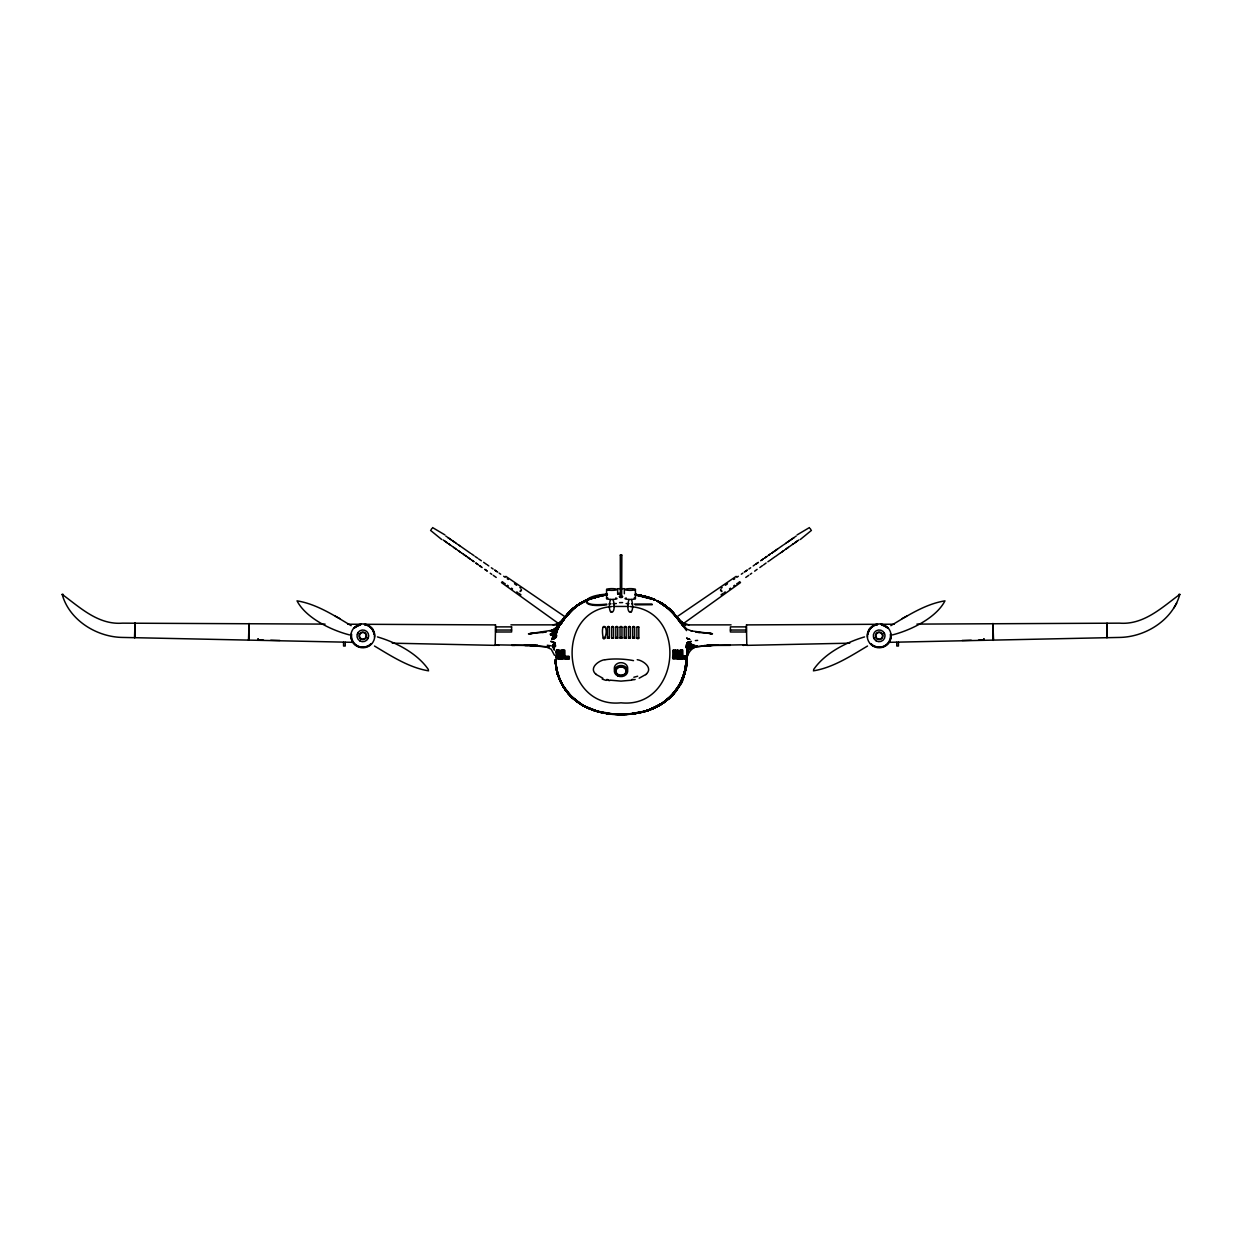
<?xml version="1.0" encoding="UTF-8"?>
<svg xmlns="http://www.w3.org/2000/svg" width="1242" height="1242" viewBox="0 0 1242 1242"><rect width="100%" height="100%" fill="white"/><g stroke="black" fill="none" stroke-linecap="round" stroke-linejoin="round"><path stroke-width="1.5" d="M606.577 589.484L606.577 598.582M615.83 638L615.83 627.07L616.793 626.372L617.755 627.07L617.755 638.109L616.793 637.301L615.83 638.109L617.755 638.046M635.423 598.582L635.423 589.484A5.201 0.869 0 0 0 627.629 588.739A5.201 0.869 0 0 0 627.629 590.245A5.201 0.869 0 0 0 635.423 589.484M557.223 651.569L557.208 658.974L557.441 651.569M559.211 658.974L559.226 650.125L560.064 658.974M560.235 658.974L560.251 650.125L561.058 657.468M561.244 658.974L561.508 650.063L561.493 658.974L558.776 658.974C557.425 661.66 558.263 636.773 559.055 658.974M566.616 656.614L566.678 658.803M603.177 638.124C599.669 618.5 610.319 626.993 604.342 638.776C602.386 639.568 603.612 635.904 605.102 638.077M607.385 638L607.416 627.07L608.378 626.387L609.341 627.07L609.31 638.109L608.409 637.317L607.385 638.109L609.31 638.062M611.607 638L611.623 627.07L612.648 626.372L613.548 627.07L613.532 638.109L611.607 638.109L613.532 638.046M566.678 657.235L566.74 658.415M556.307 652.267L556.416 651.445M606.764 604.838C578.865 608.533 579.781 595.663 607.028 594.111M606.733 604.093C579.719 607.167 581.132 597.247 607.152 594.856M135.052 637.596L135.036 622.91L134.509 637.767M249.037 640.235L249.068 623.437L248.493 640.189M495.201 644.971L495.542 625.005M263.49 640.111L258.041 639.987L258.072 638.823M685.242 657.592L685.693 659.083L685.615 656.319L685.568 657.111M683.535 656.335L683.193 659.083L684 656.335M684.59 659.083L684.668 656.335M685.196 658.959L685.382 656.319L685.724 657.934M686.593 658.803C686.842 676.222 677.635 693.207 663.244 702.91L672.186 695.272L661.194 704.23M568.339 658.384L568.386 658.943M687.074 655.015L687.587 647.687L690.226 644.877L688.642 645.995L687.323 650.125L687.602 646.678L690.63 644.365L687.959 645.747L687.447 647.75L689.357 644.567L691.778 644.179L688.472 644.986L687.183 652.469L687.944 645.592L690.335 644.241L687.633 646.678L687.09 654.86C688.13 651.429 685.6 644.179 691.282 643.899L687.944 645.592L687.602 647.486L688.953 644.101L690.909 643.511M613.548 627.179L611.623 627.179M617.755 627.163L615.83 627.163M620.037 638L620.037 627.07L621 626.372L621.963 627.07L621.963 638.093L621 637.301L620.037 638.093L621.963 638.046M621.963 627.163L620.037 627.163M624.245 638L624.245 627.07L625.207 626.372L626.17 627.07L626.17 638.109L625.145 637.301L624.245 638.109L626.17 638.046M626.17 627.163L624.245 627.163M628.468 638.077L628.452 627.07L629.415 626.372L630.377 627.07L630.393 638.109L629.43 637.301L628.468 638.109L630.393 638.046M630.377 627.179L628.468 627.226M686.981 657.251L687.633 646.678L689.605 644.645L687.602 646.678M605.133 627.179L603.208 627.179M609.341 627.179L607.416 627.179M632.69 638.015L632.659 627.07L633.699 626.387L634.584 627.07L634.615 638.109L633.653 637.317L632.69 638.109L634.615 638.062M634.584 627.179L632.659 627.179M636.898 627.288L638.792 627.086L638.823 638.093L637.938 638.792L636.898 638.124L636.867 627.163L638.792 627.132M636.898 638.124L638.823 638.077M687.245 654.363L687.338 652.329L687.121 656.645M686.376 662.017L683.535 676.89L686.873 659.642L686.578 664.004M680.554 683.519C694.402 639.583 682.712 689.124 672.124 695.334L679.374 685.631L685.832 668.631C682.463 690.707 661.691 708.313 641.897 712.194C665.728 707.272 685.522 686.376 686.81 661.675L683.814 675.927L677.946 688.006L684.87 672.605L684.373 674.328M682.836 678.706C678.411 689.683 670.183 698.951 659.999 704.944C676.005 695.784 686.578 677.961 686.562 659.471L684.746 672.947L677.449 688.705L684.264 674.639M374.479 637.146L374.479 634.553M675.601 691.266L671.285 696.172L681.61 681.346L685.708 668.988L686.5 660.48L685.072 671.813L685.631 669.593L686.624 663.507L682.898 678.396L678.536 687.059L672.962 694.433L676.611 689.931M683.255 677.62L678.567 686.904L684.28 674.297L686.81 659.906L686.64 662.064M867.521 634.553L867.521 637.146M685.708 657.422L685.801 656.335M686.5 660.48L685.149 671.285L681.749 681.097L683.022 678.163M686.484 664.408L686.655 662.343L685.724 669.112L686.81 661.675M688.673 643.713L687.354 646.911L688.673 643.713L690.552 643.077L687.587 644.8L687.261 648.774L687.587 644.8L690.335 642.688L687.012 646.042L688.347 642.921L687.54 644.458M673.024 694.356L681.408 681.905L685.755 668.507L680.399 683.768L670.727 696.731C679.902 687.618 685.941 675.089 686.376 662.079L684.28 674.297L686.578 662.995M687.09 655.217L688.037 647.796L693.735 644.94L688.953 646.042L687.633 650.327L688.953 646.042L693.145 644.676L688.642 645.995L687.509 647.75M686.857 660.449L685.336 670.913M686.904 657.841L688.13 647.967L692.198 645.654L688.037 647.796L692.198 645.654M686.609 658.99L683.985 675.508M686.189 664.517L683.814 675.958L686.888 660.294M569.333 657.934L568.991 656.335L569.255 659.083M687.137 655.062L688.285 650.14L694.061 646.383M686.112 665.184L686.267 663.632L685.786 668.258L686.842 660.666M683.861 675.431L686.438 661.287L684.078 674.794L686.547 663.15L684.559 673.754L679.84 684.854M351.238 634.041C349.887 640.624 355.196 647.377 362.027 647.098M683.643 676.331L686.826 661.225M686.733 662.033L685.475 670.292M687.478 649.768L688.953 644.101M325.078 624.105L122.461 623.158C98.056 625.052 79.83 607.26 62.178 594.39C69.148 619.929 96.317 636.96 122.213 637.425L353.178 642.331M867.584 634.041L869.524 628.902L873.669 625.611M688.13 647.967L687.276 655.341L688.642 646.973L694.728 645.25M687.587 644.8L687.338 646.554L688.487 643.294M686.081 667.187L686.36 665.262L685.631 669.593L686.453 664.78M685.506 669.888L686.096 665.836M685.32 669.764L686.127 664.299M686.267 665.541L684.264 674.716L680.864 682.727M993.507 638.978L993.119 640.391L992.932 623.437L993.491 638.807M1107.243 623.329L1106.948 637.783L1106.762 623.422M685.025 671.611L685.972 666.457L685.025 671.611L685.957 668.056M685.646 669.391L686.345 665.79M585.308 600.771L593.164 597.48C581.008 601.237 570.187 609.139 563.2 619.82M644.163 711.619C657.794 707.971 670.385 699.696 678.085 687.742C689.993 676.657 680.088 652.795 696.157 646.803L692.819 647.967M813.572 669.593C824.672 653.37 845.662 642.471 864.556 636.913M685.832 668.631L682.401 679.514L684.699 672.621M684.28 674.297L686.221 663.958L684.078 674.794M687.323 650.125L688.642 645.995M684.746 672.947L684.979 672.093M681.02 657.468L681.004 651.553M687.323 642.952L686.764 644.862L687.897 642.362L691.328 641.369L687.571 643.325L686.267 645.064L688.642 642.285L686.174 646.896L689.372 641.788L686.702 644.582L686.174 647.874L687.385 642.704L688.705 641.99L687.152 643.045L686.5 646.477L688.037 642.533M685.149 671.285L679.979 684.606L675.384 691.561L681.035 682.603M687.54 655.326L688.27 652.981M556.556 659.052L556.323 652.5M683.845 675.912L684.916 672.512L681.408 681.905L674.53 692.632M683.41 676.921L684.575 673.211M683.612 676.642L684.171 674.996L679.079 686.127L682.246 680.073M682.712 678.924L683.83 676.021M679.979 684.606L683.674 676.098L681.718 680.895M680.725 650.047L680.911 659.114L680.958 649.923M680.756 683.147L672.822 694.48L663.275 702.848L669.764 697.616L677.216 689.077M680.833 651.491L680.849 657.53M681.253 682.044L683.162 677.495M562.191 650.016L562.362 659.114L562.455 649.923M687.416 648.479L687.975 647.237M681.408 681.905L682.06 680.476L677.045 689.232L678.737 686.717M888.822 642.331L1119.787 637.425C1145.683 636.96 1172.852 619.929 1179.822 594.39C1162.17 607.26 1143.944 625.052 1119.539 623.158L916.922 624.105M682.603 678.924L676.595 689.915L671.922 695.52L660.014 704.959L663.678 702.599L654.503 707.862M680.663 683.364L682.37 679.778M687.385 652.423L689.388 648.262M681.967 680.632L676.595 689.947L670.959 696.452L669.826 697.523L677.744 688.254L668.77 698.516L656.552 706.869L663.026 703.034C630.688 723.574 576.35 717.985 559.583 679.669L563.79 687.587L569.876 695.334L563.294 686.81C571.46 700.1 585.572 708.965 600.647 712.318L587.497 707.862C603.721 715.159 622.304 715.811 639.614 712.706M357.51 634.243L358.317 632.752M367.353 638.947L367.974 637.767M680.399 683.768L677.402 688.813M678.567 686.904L680.864 682.898L673.614 693.61L662.498 703.407L671.068 696.405L673.412 693.921L666.442 700.472L678.489 687.168M562.502 621.202L560.561 624.555C567.392 610.909 580.356 600.942 594.98 596.921L589.779 598.675M562.471 657.499L562.284 651.522L562.284 657.53M680.228 684.171L676.005 690.754M1173.938 607.866L1176.717 603.177M606.36 594.576C587.792 596.626 569.612 606.826 560.934 623.841L566.461 615.411L564.256 618.361C573.633 604.512 589.717 596.595 606.034 594.607L596.393 596.517L585.122 600.693M562.968 620.426L561.337 623.236L569.473 611.949L579.843 603.581L568.727 612.756L573.649 608.052L583.259 601.64L593.164 597.48L590.431 598.411M678.365 687.323L671.922 695.442L679.669 685.196L683.333 677.216L677.123 689.201M556.509 657.577L556.602 655.636A13.212 1.289 -89.9 0 0 556.494 655.248M557.891 628.964L554.972 632.908L550.439 634.46L554.926 633.436L557.208 630.905L552.659 634.988L557.037 631.557L552.566 635.485L556.851 632.287L552.628 636.121L556.587 633.249L554.569 635.982L552.659 636.851L555.624 635.252L556.463 634.072L552.333 637.55L556.369 635.004L552.255 638.186L556.447 635.671L552.069 638.854L556.789 635.842L554.165 638.745L551.758 639.475L555.888 637.503L554.165 638.745L555.562 637.519L554.072 638.264L555.469 636.913L554.242 637.519L556.074 632.97L550.485 634.957L554.724 634.072L556.23 632.38L552.876 634.46L557.425 630.284L554.926 633.436L552.876 633.932L556.447 631.697L550.253 633.979L554.863 632.302L557.705 629.554L554.972 632.908M567.842 613.781L560.251 623.965L572.05 609.465L559.288 623.484C569.069 610.971 581.427 599.529 597.495 596.238M558.9 627.365L556.556 631.107L552.737 633.42M564.272 618.423L562.176 621.73L565.467 616.731M677.433 688.58L681.392 681.687L673.49 693.812M560.794 623.5L566.647 615.209L575.077 606.903L572.593 608.968M583.864 601.299L600.507 595.57L587.59 599.576L576.117 606.112L562.968 620.084L567.128 614.588L569.535 611.887L557.161 628.778M676.843 689.605L678.986 686.345M559.024 626.185L561.058 623.096M564.551 618.019L563.2 620.068L565.048 617.321L562.579 620.829L572.05 609.465M679.374 685.631L675.011 692.011M564.831 617.616L563.464 619.649L574.316 607.493M565.063 617.305L562.486 621.047L569.069 612.399L561.57 621.186L556.307 624.773C568.184 616.839 558.155 625.72 553 624.85L510.928 624.866M558.481 626.527L561.229 622.553M562.579 620.829L564.66 617.833M431.238 529.449L431.89 528.518M520.087 591.223L521.035 589.872M520.491 591.518L521.547 590.012M562.983 620.239L574.316 607.524L589.469 598.784L574.72 607.167M585.525 600.228L573.649 608.052L576.133 606.096M567.765 613.952L575.124 606.919L563.558 619.479L571.91 609.62L581.287 602.758M565.591 616.606L555.345 629.057L550.982 630.874L555.345 629.057L561.431 622.553L557.006 627.676L552.768 630.144L550.082 631.045L554.863 629.275L560.235 624.136L552.768 630.144L528.455 633.87L531.048 633.56M563.821 618.889L562.021 621.419L566.057 615.954M568.106 613.486L572.919 608.658L566.957 614.883M676.983 689.388C665.743 705.549 645.871 713.638 626.636 714.29M564.101 618.563L571.196 610.241L565.188 617.134M564.768 617.647C572.003 607.447 583.01 600.367 594.949 596.936M673.878 693.253L676.424 690.055M673.832 693.455L676.191 690.49M675.943 690.785L668.755 698.532M565.653 616.467L570.947 610.505L566.29 615.659M570.357 611.064L565.7 616.42L575.714 606.407L585.789 600.367M675.726 690.971L664.532 701.978M576.024 606.158L565.886 616.218L568.836 612.741M673.614 693.61L670.727 696.731L675.384 691.468M671.751 695.66L674.685 692.306M567.268 614.48L569.053 612.446M566.647 615.271L579.812 603.628L571.289 610.164L574.316 607.524M673.552 693.719L663.802 702.506M567.951 613.626L570.823 610.676L567.656 614.014M671.317 696.172L673.273 694.076M672.947 694.464C663.709 704.618 650.746 710.874 637.317 713.141M646.539 673.801C653.013 667.761 643.108 660.433 637.224 659.704M568.665 612.849L570.947 610.49M669.64 697.787L672.605 694.775M568.619 612.974L577.204 605.335M672.279 695.163L659.285 705.394M354.156 627.769L360.708 624.695M371.513 643.915L368.331 646.088M569.752 611.778L578.508 604.419L587.59 599.576M569.752 611.716L573.09 608.518M671.068 696.405L661.955 703.717L662.964 703.034L648.743 710.191M670.851 696.56L661.287 704.183L654.332 707.924L664.951 701.668L648.495 710.253L664.594 701.932M668.041 699.199L670.789 696.669M667.637 699.557L670.478 696.995M571.211 610.226L574.052 607.711M811.43 530.396L800.314 539.494M690.024 648.541L691.701 647.113L697.274 646.166L691.701 647.113M572.158 609.341L582.777 601.889M554.832 630.688L557.549 628.421M572.733 608.844L580.573 603.146L576.785 605.63L577.716 605.009M586.985 600.6L588.071 599.824M572.935 608.72L576.381 605.972M645.731 674.53L639.164 678.21M664.315 702.103L667.637 699.479M661.287 704.183L666.255 700.674M890.824 625.673C907.591 615.644 925.585 603.923 944.96 600.864C936.251 617.864 910.836 630.268 892.393 634.926M867.521 646.026C850.754 656.04 832.745 667.777 813.37 670.835M575.03 606.95L581.784 602.432L578.881 604.171M683.084 623.794L740.527 582.576M577.949 604.807L575.481 606.562L580.573 603.146M798.854 539.975L796.79 541.45M795.765 542.18L797.395 540.938M794.492 542.987L795.998 541.931M794.725 542.909L796.464 541.605M788.36 547.334L785.907 549.073M785.86 549.181L793.747 543.53L792.66 544.384M575.714 606.407L588.863 599.017L605.242 594.732M721.028 594.871L723.077 593.334M724.179 592.651L725.235 591.906M729.473 588.925L730.529 588.18M733.649 585.976L734.69 585.246M736.754 583.802L737.795 583.072M738.819 582.343L739.859 581.613M745.774 577.437L748.74 575.356M750.215 574.316L751.705 573.261M754.655 571.18L757.123 569.348M759.84 567.532L762.51 565.56M763.535 564.924L766.097 563.03M767.882 561.757L770.863 559.754M771.468 559.242L774.62 557.021M775.396 556.556L780.162 553.109M780.628 552.876L783.438 550.796M784.261 550.222L785.084 549.647M781.668 552.131L783.764 550.656M662.514 703.391L665.138 701.544M721.105 588.258L722.161 587.513M725.359 585.293L727.47 583.818M733.727 579.471L734.767 578.756M736.848 577.313L738.322 576.272M741.303 574.208L742.794 573.167M744.269 572.127L747.249 570.062M756.083 564.023L757.884 562.766M761.486 560.266L763.287 559.009M765.088 557.751L766.888 556.494M768.689 555.252L770.49 553.994M774.123 551.464L771.391 553.358L783.05 545.176M774.946 550.889L777.414 549.181M745.262 571.537L747.063 570.28M748.864 569.038L750.665 567.78M786.202 542.987L787.242 542.257M787.459 542.102L790.3 540.223M753.195 565.933L754.686 564.893M755.431 564.38L758.396 562.315M760.632 560.763L763.085 559.055M764.311 558.201L766.764 556.494M767.991 555.64L770.444 553.932M783.997 544.601L786.465 542.878M787.288 542.319L789.555 540.736M789.881 540.425L794.275 537.476M791.061 539.696L792.567 538.655M793.017 538.267L794.057 537.538M795.097 536.823L796.153 536.109M676.253 617.274L736.164 576.35M657.981 706.108L663.43 702.77L650.715 709.446L639.335 712.768M661.924 703.764L659.455 705.285L663.476 702.724M577.794 604.932L580.511 603.193M797.085 534.898L809.442 527.571M578.26 604.59L584.175 601.159L578.26 604.59L583.088 601.702M595.027 710.781L615.054 714.274L601.563 712.535C622.149 716.432 645.002 715.035 662.871 703.158M659.999 704.944L662.297 703.515L655.031 707.614M578.788 604.295L592.077 597.837L604.668 594.809L585.572 600.491L592.434 597.712M658.928 705.565L661.52 703.997M581.784 602.432L579.253 603.938L586.519 600.057M579.703 603.659L582.514 602.013M596.3 711.169C617.445 716.805 641.4 715.873 660.573 704.633M629.12 714.15L626.046 714.321L644.971 711.371L660.744 704.509M657.266 706.496L660.325 704.773M580.247 603.364L583.88 601.33M552.535 632.83L556.602 630.563M656.707 706.776L659.766 705.083M581.023 602.867L586.612 599.995M657.002 706.605L657.934 706.093L645.747 711.154L658.105 706.046M581.411 602.649L588.351 599.234M635.625 713.42L647.517 710.61L659.021 705.534M902.235 618.516L906.676 616.172M655.823 707.226L658.71 705.72L646.973 710.781L650.249 709.632M584.811 600.864L582.281 602.184L592.31 597.775L606.717 594.53L592.946 597.557L591.999 597.883L607.105 594.483L588.289 599.281M658.415 705.86L649.597 709.881L652.764 708.623M589.143 599.187L590.68 598.442M610.49 611.732L611.871 611.576M654.798 707.707L657.934 706.093M654.27 707.956L657.623 706.294M583.383 601.563L592.76 597.619L586.721 599.933M583.585 601.454L589.112 598.923M583.833 601.33L590.478 598.427L586.814 599.902M653.509 708.282L656.257 706.993L652.64 708.654M652.112 708.903L655.139 707.552L641.462 712.287L628.902 714.166M654.006 708.08L646.942 710.797M587.047 599.808L602.712 595.12L600.057 595.648M651.01 709.337L644.971 711.371L652.997 708.53M620.27 555.05L621.73 555.05M620.27 597.355L621.73 597.355M622.615 602.572L619.541 602.634M587.513 599.591L593.521 597.371M556.23 624.695L559.117 623.562L553 624.85M649.24 710.005L652.221 708.84M647.517 710.61L638.652 712.892L651.413 709.182M589.655 598.722L592.651 597.65M874.29 625.363L877.566 624.648A11.318 11.318 0 0 0 867.972 634.227M593.257 598.209L596.346 597.185M621.668 597.573L621.838 555.158L620.301 555.267L620.363 597.573M647.129 710.719L649.908 709.741M591.456 598.054L606.282 594.328M594.794 596.998L591.176 598.178L606.717 594.53M594.685 597.014L592.077 597.837L596.828 596.424L594.406 597.091M367.275 646.477L363.378 647.113M651.957 604.031L634.662 604.047M652.221 604.73L635.252 604.838M604.776 659.704C598.892 660.433 589.003 667.746 595.461 673.801M647.703 710.548L629.337 714.134L608.906 713.762M593.831 597.262L596.828 596.424M643.682 711.728L646.43 710.936M640.903 712.411L645.964 711.092M642.828 711.976L645.7 711.169M642.347 712.085L645.545 711.216M597.48 596.859L599.42 596.362M641.897 712.194L644.458 711.526M595.492 596.781L598.66 595.958M596.393 596.533L598.582 595.974M635.143 679.452L633.575 679.824M596.191 596.595L598.986 595.896M643.372 711.837L636.323 713.312M597.635 596.222L607.478 594.437M598.101 596.098L600.46 595.555M598.892 595.912L604.87 594.778M746.194 644.738L707.459 645.436L730.358 645.359M638.652 712.892L641.167 712.365M601.951 595.26L599.467 595.787L605.879 594.639M631.821 713.902L643.061 711.899L629.337 714.134M640.282 712.551L633.901 713.653M599.917 595.694L603.395 595.027M746.069 644.846L743.337 645.359L746.147 644.815L743.43 645.343L745.091 645.11M638.046 713.017L632.116 713.871M603.876 594.934L600.6 595.539L605.522 594.685M632.007 680.15L621 681.128L609.993 680.15M602.96 595.617L606.407 595.058M636.463 713.281L639.087 712.799M634.507 713.576L637.627 713.079M695.163 647.035L703.764 646.011M636.463 713.281L626.806 714.274M630.082 714.057L636.106 713.327L626.341 714.305M634.134 713.622L628.685 714.181L634.134 713.622L631.247 713.964M428.63 670.835C409.255 667.777 391.246 656.04 374.479 646.026M532.585 633.373L529.542 633.699L545.269 632.116L542.117 632.457M611.654 606.577C553.078 610.924 562.378 709.011 621 702.801C679.622 709.011 688.922 610.924 630.346 606.577M621.668 597.076C625.937 596.005 616.032 595.989 620.332 597.076M629.818 714.088L633.094 713.762M613.005 606.438L628.995 606.438M695.349 640.593L697.662 640.391M705.596 645.871L712.737 645.266M694.138 646.834L718.171 644.893L706.512 645.514L714.383 645.141M608.984 603.923L610.955 603.798M711.868 645.281L704.059 645.529M543.033 632.349L546.216 632.147M1178.596 594.468L1179.822 594.39M713.451 645.172L716.603 644.986M879.973 647.098C886.804 647.377 892.113 640.624 890.762 634.041M613.036 603.69L616.358 603.534M566.368 656.335L566.057 659.083L565.886 656.319M568.727 656.335L568.588 659.098L568.65 657.934M567.516 656.801L567.144 659.098L567.501 656.335M567.377 657.406L567.159 656.335M567.377 657.872L567.237 659.083M566.368 658.617L565.56 656.335L565.747 659.083M567.718 659.083L567.656 656.801M626.48 714.305L608.099 713.653M746.815 645.359L849.745 643.17M962.162 640.437L971.244 640.251M978.51 640.111L983.959 639.987L983.959 639.025M617.74 593.397L620.131 593.365M617.755 594.142L620.131 594.111M630.129 611.576L631.51 611.732M746.458 624.897L877.069 624.291M880.842 624.276L894.256 624.214M498.663 645.359L495.931 644.846L527.881 645.374L511.751 645.359L514.887 645.359M689 624.85L682.867 623.67L688.953 624.897L731.072 624.866M495.682 630.036L511.611 630.036M730.389 630.036L746.318 630.036M524.729 645.374L534.448 645.421L524.807 645.359L527.959 645.39M347.744 624.214L361.158 624.276M364.931 624.291L495.542 624.897M531.297 645.405L534.541 645.436L528.145 645.359L537.848 645.498L524.497 644.924L546.837 647.035L545.843 646.803L551.231 649.224L554.46 655.326M270.756 640.251L279.838 640.437M392.255 643.17L495.185 645.359M531.498 645.39L537.941 645.529M534.728 645.452L528.549 645.172M878.622 647.113L874.725 646.477M534.945 645.467L529.108 645.219M626.139 603.55L628.98 603.69M615.659 714.305L608.207 713.669M695.784 632.147L710.874 633.56L709.306 633.404M62.178 594.39L63.404 594.468M612.182 714.088L615.364 714.29M631.697 603.845L632.706 603.907M549.29 646.958L529.263 645.266M609.884 713.871L612.663 714.134M612.415 714.103L601.64 712.535M698.967 632.349L696.731 632.116L699.883 632.457M349.607 634.926C331.164 630.268 305.749 617.864 297.04 600.864C316.415 603.923 334.409 615.644 351.175 625.673M710.424 633.513L712.489 633.762L691.018 630.874L691.918 631.045L686.655 629.057L670.804 610.241L656.739 600.6M496.909 645.11L498.492 645.297L495.806 644.738M599.032 711.914L610.474 713.933M710.952 633.56L711.992 633.699M881.292 624.695L887.844 627.769M635.562 594.188L654.767 599.296M636.121 594.639L643.34 595.958L635.283 594.53L655.186 599.902M644.614 596.113L653.711 599.281L634.895 594.483L638.124 594.934M609.248 713.793L596.067 711.107M635.454 594.297L653.789 599.296L643.651 595.85M635.283 594.53L653.137 599.017M605.537 713.281L597.542 711.526L608.611 713.715M605.258 713.234L607.866 713.622M635.687 594.576L647.315 597.014M547.272 645.25L551.448 645.902M377.444 636.913C396.338 642.471 417.328 653.37 428.428 669.593M642.083 595.694L636.494 594.685L653.649 599.234L648.728 597.433M637.208 594.794L643.108 595.912M637.13 594.778L640.313 595.322M639.552 595.182L636.339 594.67L654.596 599.653L649.923 597.837L650.917 598.271M638.792 595.57L635.33 595.027L652.904 599.343M640.856 595.43L645.762 596.564M581.427 704.633L592.527 709.927L605.894 713.327M638.435 594.98L640.903 595.43M639.366 595.151L649.24 597.619M603.146 712.861L593.257 710.191L583.895 706.046M601.097 712.411L603.581 712.939M600.538 712.287L602.913 712.799L597.697 711.557M608.425 679.824L606.857 679.452M641.493 595.57L644.365 596.222M601.144 712.442L595.586 710.967M601.718 712.551C586.379 709.353 571.801 700.566 563.464 687.059L568.386 693.61M642.875 595.85L655.698 600.134M642.487 596.346L644.381 596.828M555.733 666.333C557.968 679.095 564.256 691.266 574.363 699.557L570.637 696.125L582.715 705.394L599.451 712.023L591.751 709.632L598.163 711.697M643.48 596.005L655.481 600.057M596.455 711.231L599.964 712.147M582.715 705.394L599.451 712.023M646.026 596.641L653.649 599.265M645.716 596.424L651.569 598.411M645.483 597.138L648.572 598.147M556.416 659.114L556.276 655.9L556.432 657.577M647.051 596.936L651.258 598.302M594.142 710.471L597.029 711.371M647.594 597.091L651.941 598.582M596.036 711.092L586.177 707.226L595.57 710.936M648.169 597.262L652.888 598.923L651.118 598.271M647.951 597.216L650.373 597.992M594.871 710.719L584.066 706.093L585.448 706.869L577.049 701.668L581.178 704.478L583.29 705.72L570.482 695.939L572.36 697.787M592.17 709.803L594.483 710.61M602.836 678.21L596.269 674.53M649.566 597.712L654.953 599.808L652.531 598.784M367.71 625.363L364.434 624.648A11.318 11.318 0 0 1 374.028 634.227M591.751 709.632L593.909 710.424M593.039 710.098L584.066 706.093M592.853 710.036L582.979 705.534L575.015 700.1L584.019 706.108L579.486 703.391L568.293 693.595L569.876 695.334M685.568 624.928L680.476 621.373L685.77 624.695M589.407 708.685L592.403 709.881M651.522 598.427L654.41 599.576M652.05 598.597L654.596 599.653M652.345 598.722L655.295 599.948M590.587 709.182L582.482 705.223M682.867 623.5L685.693 624.773C675.524 618.469 669.997 605.848 658.136 601.299M873.669 646.088L870.487 643.915M368.331 625.611L372.476 628.902L374.416 634.041M586.767 707.505L589.236 708.623M576.645 701.326L570.249 695.66L577.965 702.351L588.429 708.266L582.234 705.083L587.202 707.707M651.879 598.706L653.09 599.327M677.589 618.19L668.305 608.006L658.229 601.361L671.689 611.095L686.562 630.625M656.428 600.491L668.91 608.518L678.008 618.5L668.118 607.835M656.878 600.693L670.028 609.543L679.824 621.73L675.71 615.659M665.417 605.754L667.28 607.167L657.81 601.144L666.286 606.407L672.605 612.058M657.406 600.926L670.09 609.62L657.825 601.159L669.05 608.673L666.55 606.608L667.684 607.493M565.188 689.512L563.511 686.997L573.959 699.199L586.457 707.35M658.617 601.563L664.672 605.211L657.81 601.144M583.445 705.782L585.913 707.071M335.324 616.172L339.765 618.516M658.12 601.33L659.719 602.184M582.979 705.534L585.293 706.776M432.558 527.571L444.915 534.898M658.788 601.64C665.557 604.45 683.845 622.133 665.976 606.158L666.923 606.903M576.862 701.544L584.377 706.294M659.129 601.858L662.545 603.829M660.247 602.432L662.297 603.659M580.402 703.981L583.072 705.565L580.713 704.198M662.188 603.628L661.179 603.007L665.215 605.63M579.703 703.515L582.001 704.944L568.013 693.253L559.754 680.073M678.877 620.146L676.533 616.731L679.327 620.876L671.394 610.816L674.158 613.765L661.52 603.177L663.74 604.59M579.036 703.034L581.52 704.633M566.461 691.313L573.54 698.842L581.256 704.509M505.836 576.35L565.747 617.274M578.524 702.724L579.502 703.407L571.211 696.669M445.847 536.109L446.903 536.823M447.943 537.538L448.983 538.267M447.725 537.476L454.541 542.102M449.433 538.655L450.939 539.696M454.758 542.257L455.798 542.987M452.445 540.736L454.712 542.319M455.535 542.878L458.003 544.601M458.95 545.176L470.609 553.358M458.826 545.176L459.649 545.75M471.556 553.932L474.009 555.64M475.112 556.494L477.689 558.201M478.713 559.009L481.368 560.763M483.604 562.315L486.569 564.38M487.314 564.893L488.805 565.933M494.751 570.062L497.732 572.127M499.206 573.167L500.697 574.208M503.678 576.272L505.152 577.313M507.233 578.756L508.273 579.471M514.53 583.818L516.641 585.293M519.839 587.513L520.895 588.258M491.335 567.78L493.136 569.038M494.937 570.28L496.738 571.537M663.523 604.481L664.579 605.211M463.468 554.258L465.113 555.422M465.564 555.733L466.464 556.369M467.38 557.021L470.532 559.242M472.317 560.499L474.118 561.757M475.903 563.03L477.704 564.287M479.49 565.56L481.291 566.818M484.877 569.348L486.662 570.606M493.26 575.356L496.226 577.437M502.141 581.613L503.181 582.343M504.205 583.072L505.246 583.802M507.31 585.246L508.351 585.976M511.471 588.18L512.527 588.925M516.765 591.906L517.821 592.651M518.923 593.334L520.972 594.871M453.64 547.334L456.093 549.073M456.916 549.647L457.739 550.222M458.562 550.796L461.372 552.876M461.838 553.109L466.604 556.556M467.644 557.301L469.911 558.9M471.137 559.754L473.575 561.477M476.012 563.2L478.465 564.924M479.94 565.964L482.16 567.532M485.125 569.612L487.345 571.18M490.295 573.261L491.785 574.316M456.14 549.181L448.253 543.53L450.38 545.114M458.236 550.656L460.332 552.131M446.002 541.931L447.508 542.987M444.605 540.938L447.275 542.909M445.21 541.45L443.146 539.975M501.473 582.576L558.916 623.794M578.725 702.848L571.522 696.995M664.159 604.885L671.627 611.048L678.442 619.479M664.284 605.009L678.101 618.547L670.804 610.241M664.796 605.335L665.805 606.08M665.138 605.553L667.094 607.028M575.527 700.488L577.685 702.103M441.686 539.494L430.57 530.396M575.201 700.255L576.304 701.125L575.372 700.379M666.55 606.608L676.952 617.274L674.996 614.759M575.745 700.674L570.932 696.405M669.081 608.658L667.948 607.711L675.741 615.737M574.363 699.479L569.395 694.775L571.273 696.731M574.332 699.525L572.236 697.616L574.301 699.463M668.988 608.58L671.689 611.095L669.842 609.341M671.177 610.676L667.948 607.788L672.248 611.778M669.95 609.465L671.844 611.281M670.789 610.226L671.643 611.064M572.174 697.523L561.57 683.535L556.043 668.056L556.525 670.292M672.077 611.561L671.053 610.505L676.207 616.28L675.586 615.52M569.721 695.163L570.683 696.172M558.838 677.495L563.635 687.323L571.041 696.452L563.263 686.717M672.465 611.887L677.449 618.019M677.899 618.563L676.114 616.218L682.588 623.5L678.272 618.78L679.032 620.084M676.098 616.234L680.274 621.093L676.083 616.141L676.812 617.134M568.122 693.253L569.178 694.48L567.315 692.306M565.809 690.49L568.991 694.371L565.017 689.388M675.896 615.892L673.832 613.408M568.96 694.247L563.635 687.323M568.696 694.014L561.663 683.954M673.645 613.206L675.353 615.209M566.678 691.608L568.727 694.076M566.802 691.794L567.563 692.726L564.38 688.41L566.057 690.785M674.732 614.48L677.232 617.647M565.405 689.947L567.33 692.446M675.539 615.411L677.992 618.795L676.347 616.467M673.304 655.248L673.226 649.908L673.475 659.036A7.312 1.382 89.8 0 1 673.195 659.114C671.363 654.425 674.158 659.3 673.49 655.543A13.212 2.5 89.8 0 0 673.304 655.248M565.157 689.605L565.995 690.754M564.38 688.41L564.955 689.232M810.11 528.518L810.762 529.449M720.965 589.872L721.913 591.223M720.453 590.012L721.509 591.518M682.51 625.052L683.519 626.527L679.979 621.419M565.389 689.931L558.341 676.517L555.19 661.675L555.422 664.004M565.576 690.055L562.999 686.096M680.942 623.096L682.681 625.782M564.768 689.015L557.829 674.996M564.551 688.705L562.331 685.196M678.536 619.649L680.663 623.236L678.8 620.068M564.054 688.006L560.577 681.811M563.511 687.168L557.254 673.18L555.438 659.471L555.624 662.017M562.533 685.491L560.965 682.634L563.79 687.587M562.626 685.631L561.136 682.898M562.16 684.854L557.441 673.738L555.112 660.294M883.683 632.752L884.49 634.243M874.026 637.767L874.647 638.947M555.857 665.215L557.658 674.282L561.337 683.364M559.925 680.383L558.698 677.402L561.446 683.519M560.033 680.632L561.322 683.302M558.745 677.62L560.965 682.603M559.63 679.778L560.592 681.905L559.863 680.274M559.583 679.669L560.623 681.951M556.509 651.445L556.618 652.687L556.463 649.908L556.494 655.248M555.997 666.783L560.251 681.097M558.388 676.642L559.273 678.924M558.884 677.961L555.826 664.687M568.293 656.428L568.355 657.918M558.186 675.958L557.254 672.947L558.978 678.163M556.276 669.112L555.919 667.187L558.17 676.021L557.254 673.18L557.798 674.887M554.413 647.687L552.799 644.427L554.553 647.75M557.472 673.801L558.17 676.021M557.642 674.359L558 675.493M554.289 648.867L552.581 646.337L554.32 650.265M556.618 670.571L557.906 675.167M557.627 674.328L555.298 662.048M556.789 671.456L557.441 673.754M556.882 671.549L557.736 674.639M557.161 672.046L557.922 674.794L555.562 661.287L555.811 664.517M556.758 671.068L557.596 674.189M556.664 670.913L557.084 672.512M556.509 670.183L556.152 668.305L557.021 672.093L555.826 666.768M557.021 672.093L555.5 660.48L555.779 665.712M555.95 667.016L556.338 669.329M685.258 656.428L685.305 656.987M555.562 661.287L555.624 662.079M555.547 664.78L555.19 659.906M555.5 660.48L555.904 665.836M555.671 662.654L555.733 663.632M983.928 638.823L983.959 639.987M746.458 625.005L746.799 644.971M679.824 658.974L680.073 650.063L680.104 658.974L678.536 658.974L678.52 650.125L679.622 658.974M898.447 642.254L898.447 646.026L896.771 646.026L896.771 642.254M631.557 599.513C636.075 616.42 624.369 616.513 628.887 599.513M624.353 593.738L624.353 588.708L617.647 588.708L617.647 593.738M613.113 599.513C617.631 616.498 605.925 616.42 610.443 599.513M345.229 642.254L345.229 646.026L343.553 646.026L343.553 642.254M258.041 639.025L258.041 639.987M615.706 598.007A5.201 0.869 0 0 1 615.364 599.203A5.201 0.869 0 0 1 608.192 599.203A5.201 0.869 0 0 1 607.85 598.007M634.15 598.007A5.201 0.869 0 0 1 633.808 599.203A5.201 0.869 0 0 1 626.636 599.203A5.201 0.869 0 0 1 626.294 598.007M615.349 671.27A6.707 5.589 -0.5 0 1 616.606 664.035A6.707 5.589 -0.5 0 1 625.378 664.004A6.707 5.589 -0.5 0 1 626.636 671.254M606.267 680.414A44.696 33.72 -12.6 0 1 602.199 679.048M609.682 680.647A29.746 17.341 -1.9 0 1 608.068 680.305M633.172 679.281A29.746 16.224 0.7 0 1 631.65 679.576M637.658 676.207A44.696 30.507 6.9 0 1 633.824 677.247M646.601 673.894A9.439 7.312 -66 0 1 645.778 674.623M605.149 659.797A21.502 4.657 3.1 0 1 633.513 660.635M596.331 674.406A9.439 7.079 64.2 0 1 595.539 673.676M370.83 643.853A11.318 11.318 0 0 1 351.626 634.227M354.824 627.847A11.318 11.318 0 0 1 360.428 624.788M890.374 634.227A11.318 11.318 0 0 1 871.17 643.853M881.572 624.788A11.318 11.318 0 0 1 887.176 627.847M567.967 657.344L568.122 658.291L567.967 657.297M684.016 658.027L684.094 658.012M556.913 650.063L557.767 651.569L556.913 650.063M563.402 650.063L563.371 658.974L563.697 653.152C565.56 672.885 564.473 636.013 564.38 656.009L563.402 650.063M684.528 656.335L684.854 659.083L684.466 656.319M558.419 652.143L558.59 655.45L558.419 652.143M675.803 656.94L675.369 658.974L676.253 650.063L676.89 658.959L675.803 656.94M676.098 652.143L676.316 655.45L676.098 652.143M686.997 643.449L686.531 645.467L688.27 642.161L686.997 643.449M687.199 643.977L686.919 644.784L687.494 643.139L687.199 643.977M563.728 619.215L561.384 623.018L563.775 619.184M559.381 626.185L554.724 631.604L558.031 628.421L552.488 632.054L556.54 629.911L559.381 626.185M558.155 627.878L554.755 630.905L558.155 627.878M669.717 697.693L667.389 699.743L669.717 697.725M668.724 698.609L665.588 701.187L668.739 698.578M710.61 645.405L707.272 645.452L710.703 645.405M675.291 650.063L674.096 650.063L674.577 658.974L675.291 650.063M677.418 650.125L677.107 658.974L678.256 658.974L677.418 650.125M681.905 650.063L681.687 658.974L681.889 653.152C683.364 672.9 682.401 635.78 682.401 656.009L681.905 650.063M511.611 626.884L495.682 626.884L495.682 631.992L511.611 631.992L511.611 626.884M746.318 626.884L730.389 626.884L730.389 631.992L746.318 631.992L746.318 626.884M552.628 641.788L550.672 641.369L554.615 642.704L555.5 646.477L553.73 642.161L554.615 642.704L555.298 644.582L552.628 641.788M689.745 639.351L687.385 638.698L689.745 639.351M688.751 639.087L686.717 638.14L688.751 639.087M554.615 642.704L555.469 645.467L554.615 642.704M680.43 621.186L682.712 623.484L680.43 621.186M609.185 590.245A5.201 0.869 0 0 0 616.979 589.484A5.201 0.869 0 0 0 609.185 588.739A5.201 0.869 0 0 0 609.185 590.245M618.423 674.732A5.201 4.331 -0.5 0 0 626.216 670.959A5.201 4.331 -0.5 0 0 618.423 667.233A5.201 4.331 -0.5 0 0 618.423 674.732M618.423 675.011A5.201 4.331 -0.5 0 0 626.216 671.239A5.201 4.331 -0.5 0 0 618.423 667.513A5.201 4.331 -0.5 0 0 618.423 675.011M617.662 675.865A6.707 5.589 -0.5 0 0 627.722 671.006A6.707 5.589 -0.5 0 0 617.662 666.193A6.707 5.589 -0.5 0 0 617.662 675.865M360.941 639.118A3.773 3.773 0 0 0 366.607 635.842A3.773 3.773 0 0 0 360.941 632.582A3.773 3.773 0 0 0 360.941 639.118M359.901 640.919A5.868 5.868 0 0 0 368.703 635.842A5.868 5.868 0 0 0 359.901 630.765A5.868 5.868 0 0 0 359.901 640.919M360.956 638.621A3.353 3.353 0 0 0 366.173 636.09A3.353 3.353 0 0 0 361.375 632.83A3.353 3.353 0 0 0 360.956 638.621M356.858 646.182A11.939 11.939 0 0 0 374.774 635.842A11.939 11.939 0 0 0 356.858 625.502A11.939 11.939 0 0 0 356.858 646.182M877.287 639.118A3.773 3.773 0 0 0 882.938 635.842A3.773 3.773 0 0 0 877.287 632.582A3.773 3.773 0 0 0 877.287 639.118M876.231 640.919A5.868 5.868 0 0 0 885.034 635.842A5.868 5.868 0 0 0 876.231 630.765A5.868 5.868 0 0 0 876.231 640.919M877.489 638.745A3.353 3.353 0 0 0 882.519 635.842A3.353 3.353 0 0 0 877.489 632.939A3.353 3.353 0 0 0 877.489 638.745M873.188 646.182A11.939 11.939 0 0 0 891.104 635.842A11.939 11.939 0 0 0 873.188 625.502A11.939 11.939 0 0 0 873.188 646.182"/></g></svg>
